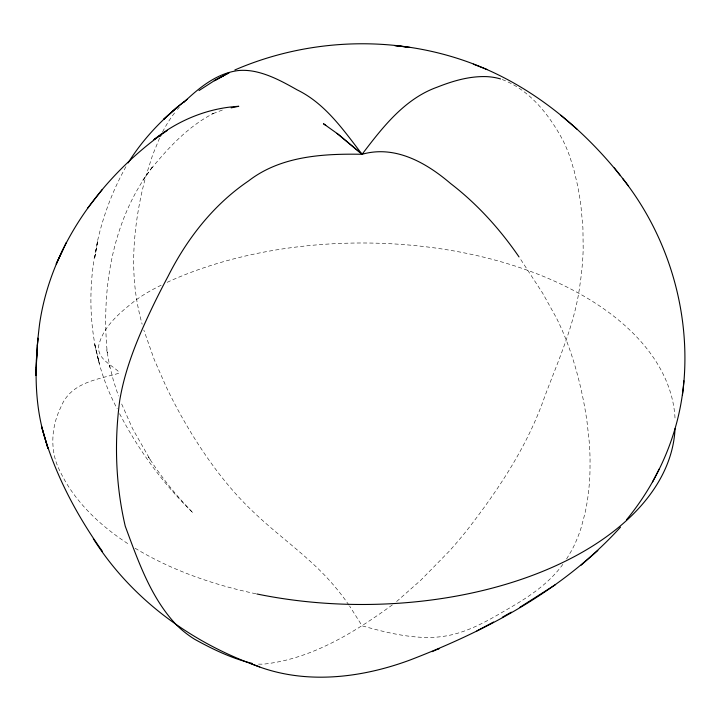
<?xml version="1.0" encoding="UTF-8"?>
<svg xmlns="http://www.w3.org/2000/svg" width="721" height="721" viewBox="0 0 721 721"><rect width="100%" height="100%" fill="white"/><g stroke="black" fill="none" stroke-linecap="round" stroke-linejoin="round"><path stroke-width="0.54" stroke-dasharray="3.6 2.7" d="M159.593 138.044L152.609 155.069L146.039 175.69A548.429 316.636 60 0 0 141.713 192.877C134.241 226.836 131.042 262.174 136.206 296.719A176.366 101.823 60 0 0 140.865 319.457L142.136 324.216M162.576 131.952L163.892 129.447A291.762 168.453 60 0 1 173.319 114.594L175.311 111.98M125.941 166.713C85.15 239.579 77.066 333.814 117.226 408.852M566.571 558.982L571.51 550.691A260.723 150.527 60 0 0 581.288 527.222L584.947 513.46A291.284 168.173 60 0 0 589.994 471.038L590.057 459.358A275.206 158.89 60 0 0 589.165 441.171L587.11 422.434A308.885 178.339 60 0 0 582.793 397.352C578.08 374.695 571.69 352.308 562.497 331.038A161.153 93.045 60 0 0 556.279 317.682L542.607 293.096L519.58 257.73M142.776 180.277L152.446 167.011L151.068 168.885C168.732 147.363 188.334 126.346 213.38 113.431L211.217 114.315L222.546 109.971M152.446 167.011C112.422 219.139 101.093 288.742 107.294 352.866L106.771 349.901L109.889 367.295L109.313 364.357L113.395 380.499L118.433 396.009M562.858 564.345C549.465 582.811 530.332 595.961 510.838 607.271C489.883 619.51 468.461 632.641 444.028 636.255A257.343 148.58 60 0 1 431.573 637.418C407.924 638.013 384.699 632.146 362.086 625.819L349.595 606.028M177.348 109.466L179.403 107.059M396.604 601.539L420.74 580.252L448.687 551.772A288.634 166.641 -60 0 0 467.397 529.71C498.788 489.271 527.556 445.812 544.508 397.181C558.297 360.266 575.025 323.909 579.999 284.416A268.032 154.754 -60 0 0 581.82 269.924A265.905 153.519 -60 0 0 583.19 248.808L582.919 227.935L581 206.594A407.753 235.416 -60 0 0 577.449 184.882L574.168 170.85L570.158 157.656A291.473 168.281 -60 0 0 562.768 140.018C549.087 114.603 529.385 89.404 501.428 79.247M392.368 604.892C354.371 632.452 311.76 658.832 264.138 664.077A125.265 72.325 -60 0 1 256.739 663.996M161.18 285.165L152.41 289.689A183.287 105.825 0 0 0 135.485 300.351C120.173 312.463 102.896 326.37 98.525 346.377C97.714 359.058 110.998 364.475 118.821 371.793L119.019 373.217C96.956 379.778 70.667 382.292 60.78 407.338C50.984 427.211 49.632 451.598 60.14 471.471A313.067 180.746 0 0 0 129.555 544.761M167.137 282.335L170.147 280.947A313.067 180.746 0 0 1 496.706 260.551A313.067 180.746 0 0 1 675.09 419.784M348.973 605.099L344.62 599.016A152.302 87.935 60 0 0 331.624 582.874C309.111 557.054 280.577 537.641 255.802 514.199C230.936 491.235 210.397 464.009 192.642 435.304A297.313 171.652 60 0 1 166.2 386.807L154.33 359.815L143.821 330.047M119.596 413.701C138.693 450.409 163.424 484.17 193.147 513.001C176.429 495.922 161.387 477.212 148.499 457.078L150.31 459.818L132.529 428.598L120.876 402.174M255.829 593.753A313.067 180.746 0 0 1 134.773 548.014M97.659 241.697L94.505 258.893L97.659 241.697M98.444 359.752L94.424 343.259L99.363 363.555L98.444 359.752"/><path stroke-width="1.08" d="M159.747 135.629C98.849 180.692 50.867 247.375 39.655 323.477C34.968 360.383 33.59 398.659 43.873 434.781C56.319 476.689 77.192 515.975 102.499 551.493M37.384 345.954L37.862 338.122L36.429 360.68M626.486 519.787C658.85 480.583 679.894 431.645 683.878 380.805M682.436 395.09C692.791 318.736 670.314 238.777 622.574 178.42M63.106 249.241L56.211 264.03L66.341 242.373M160.432 136.251L161.279 134.521M652.55 481.998L659.147 469.119M128.131 162.946C142.704 139.36 162.153 119.001 183.882 101.877M87.556 208.261L102.283 189.533M620.511 527.132C563.993 589.408 487.621 630.208 409.943 660.057C359.265 678.812 301.441 685.265 250.602 663.437M183.594 102.535C198.816 88.016 216.543 73.353 238.119 70.577A120.398 69.513 60 0 1 255.622 71.712C270.519 74.993 284.029 82.446 297.187 89.891C325.315 103.563 343.575 130.204 362.086 154.285C395.144 144.885 426.309 162.757 450.58 183.513C477.266 203.998 500.023 229.215 519.021 256.919M177.871 106.618L163.631 119.389L177.871 106.618L187.172 99.291M597.853 550.502L581.009 565.264M167.479 130.348L153.952 139.622C178.159 120.299 207.756 108.051 238.786 106.293L231.144 107.853M199.032 90.549L214.263 80.725L228.954 72.83L214.263 80.725L223.33 75.858M555.594 584.551L519.877 607.298M502.348 617.239L511.306 612.156M476.878 630.911L493.588 622.016M438.584 648.873L439.161 648.585L432.086 651.649M234.866 69.964C307.407 38.601 391.665 34.996 466.28 61.348C531.747 84.42 586.975 130.889 628.361 185.847M409.663 47.343L394.666 45.549L405.959 46.91M252.116 663.374C231.874 658.489 212.749 649.288 194.589 639.23A307.47 177.519 -60 0 1 175.807 624.278C150.455 596.997 138.008 560.55 125.265 526.24C115.648 485.242 114.152 442.036 119.749 400.335A177.754 102.625 -60 0 1 124.688 377.849C131.88 351.406 143.073 326.28 155.051 301.702A504.403 291.221 -60 0 1 168.119 276.206C186.991 238.714 213.524 204.665 248.493 180.971C280.658 155.997 323.008 153.582 362.086 154.285C382.4 127.59 404.481 98.804 437.268 87.133C452.959 80.905 469.65 75.993 486.693 76.633A154.826 89.386 -60 0 1 500.536 78.94M259.722 666.88C192.327 643.492 131.7 599.43 93.306 538.722M473.373 64.16L487.207 69.586M325.748 125.355L323.477 123.742L338.5 134.466L362.086 154.285L336.932 133.358M576.998 129.167L560.884 115.297M614.346 167.921L619.961 175.113M675.045 428.653A313.067 180.746 0 0 1 256.865 593.969M36.302 367.458L36.05 375.47L36.798 352.749L36.302 367.458M47.947 448.399L41.674 426.85L47.947 448.399"/></g></svg>
